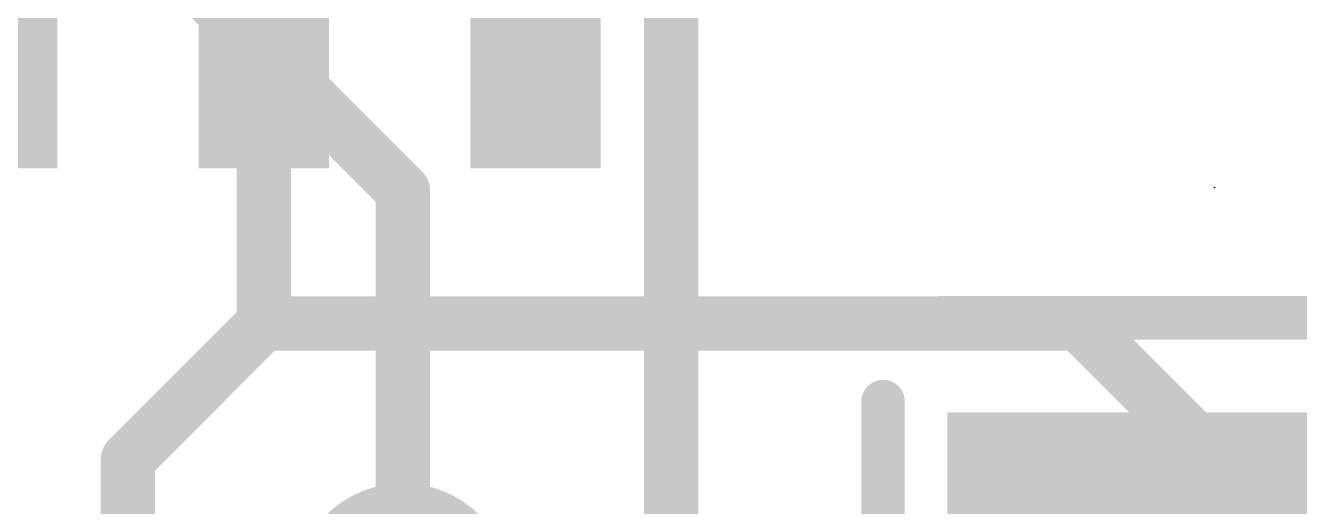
# Model space of a CAD drawing. Extents: x -90 to 26, y -1 to 33.
# Drawn here: x 5.87 to 11.83, y 17.56 to 19.81 of the extents above; entities that cross this region are included whole.
import ezdxf

# ---------------------------------------------------------------- set-up
doc = ezdxf.new("R2010")
doc.units = 0
for name, color, linetype in [('1', 12, 'CONTINUOUS'), ('16', 132, 'CONTINUOUS'), ('18', 110, 'CONTINUOUS'), ('21', 41, 'CONTINUOUS'), ('23', 53, 'CONTINUOUS')]:
    doc.layers.add(name, color=color, linetype=linetype)

# ---------------------------------------------------------------- blocks, each defined once
blk = doc.blocks.new('RECT')
blk.add_solid([(-0.5, -0.5), (0.5, -0.5), (-0.5, 0.5), (0.5, 0.5)])
blk = doc.blocks.new('ROUNDV')
at = {"const_width": 0.5}
blk.add_lwpolyline([(0, -0.25, 1), (0, 0.25, 1), (0, -0.25)], format="xyb", dxfattribs=at)

msp = doc.modelspace()

# ---------------------------------------------------------------- linework, layer by layer
at = {"layer": '1', "const_width": 0.254}
for points in [[(6.985, 20.2438), (6.985, 18.415)], [(6.985, 18.415), (6.35, 17.78)], [(6.985, 18.415), (10.795, 18.415)], [(10.795, 18.415), (11.43, 17.78)], [(6.35, 17.16), (6.35, 17.78)], [(11.43, 17.78), (11.43, 17.4)]]:
    msp.add_lwpolyline(points, dxfattribs=at)
at = {"layer": '1', "const_width": 0.127}
for points in [[(6.985, 18.4785, 1), (6.985, 18.3515)], [(7.0299, 18.3701, 1), (6.9401, 18.4599)], [(10.8399, 18.4599, 1), (10.7501, 18.3701)], [(10.795, 18.3515, 1), (10.795, 18.4785)], [(6.9215, 18.415, 1), (7.0485, 18.415)], [(6.4135, 17.78, 1), (6.2865, 17.78)], [(6.3051, 17.8249, 1), (6.3949, 17.7351)], [(11.4935, 17.78, 1), (11.3665, 17.78)], [(11.3851, 17.7351, 1), (11.4749, 17.8249)]]:
    msp.add_lwpolyline(points, format="xyb", dxfattribs=at)
at = {"layer": '16', "const_width": 0.254}
for points in [[(8.89, 16.51), (8.89, 21.59)], [(6.35, 20.32), (7.635, 19.035)], [(7.635, 17.16), (7.635, 19.035)]]:
    msp.add_lwpolyline(points, dxfattribs=at)
at = {"layer": '16', "const_width": 0.127}
for points in [[(7.6985, 19.035, 1), (7.5715, 19.035)], [(7.5901, 18.9901, 1), (7.6799, 19.0799)]]:
    msp.add_lwpolyline(points, format="xyb", dxfattribs=at)
at = {"layer": '21', "const_width": 0.2032}
for points in [[(12.741, 18.441), (10.144, 18.441)], [(9.88, 18.05), (9.88, 16.85)]]:
    msp.add_lwpolyline(points, dxfattribs=at)
at = {"layer": '21', "const_width": 0.1016}
for points in [[(10.144, 18.4918, 1), (10.144, 18.3902)], [(9.9308, 18.05, 1), (9.8292, 18.05)]]:
    msp.add_lwpolyline(points, format="xyb", dxfattribs=at)
at = {"layer": '23'}
msp.add_point((11.43, 19.05), dxfattribs=at)

# ---------------------------------------------------------------- block references
at = {"layer": '1', "xscale": 0.6096, "yscale": 2.2098, "rotation": 180}
for p in [(5.715, 20.2438), (6.985, 20.2438), (8.255, 20.2438)]:
    msp.add_blockref('RECT', p, dxfattribs=at)
at = {"layer": '1', "xscale": 2.5, "yscale": 1.2}
msp.add_blockref('RECT', (11.43, 17.4), dxfattribs=at)
at = {"layer": '18', "xscale": 1.016, "yscale": 1.016}
msp.add_blockref('ROUNDV', (7.635, 17.16), dxfattribs=at)
msp.add_blockref('ROUNDV', (7.635, 17.16), dxfattribs=at)

doc.saveas('drawing.dxf')
